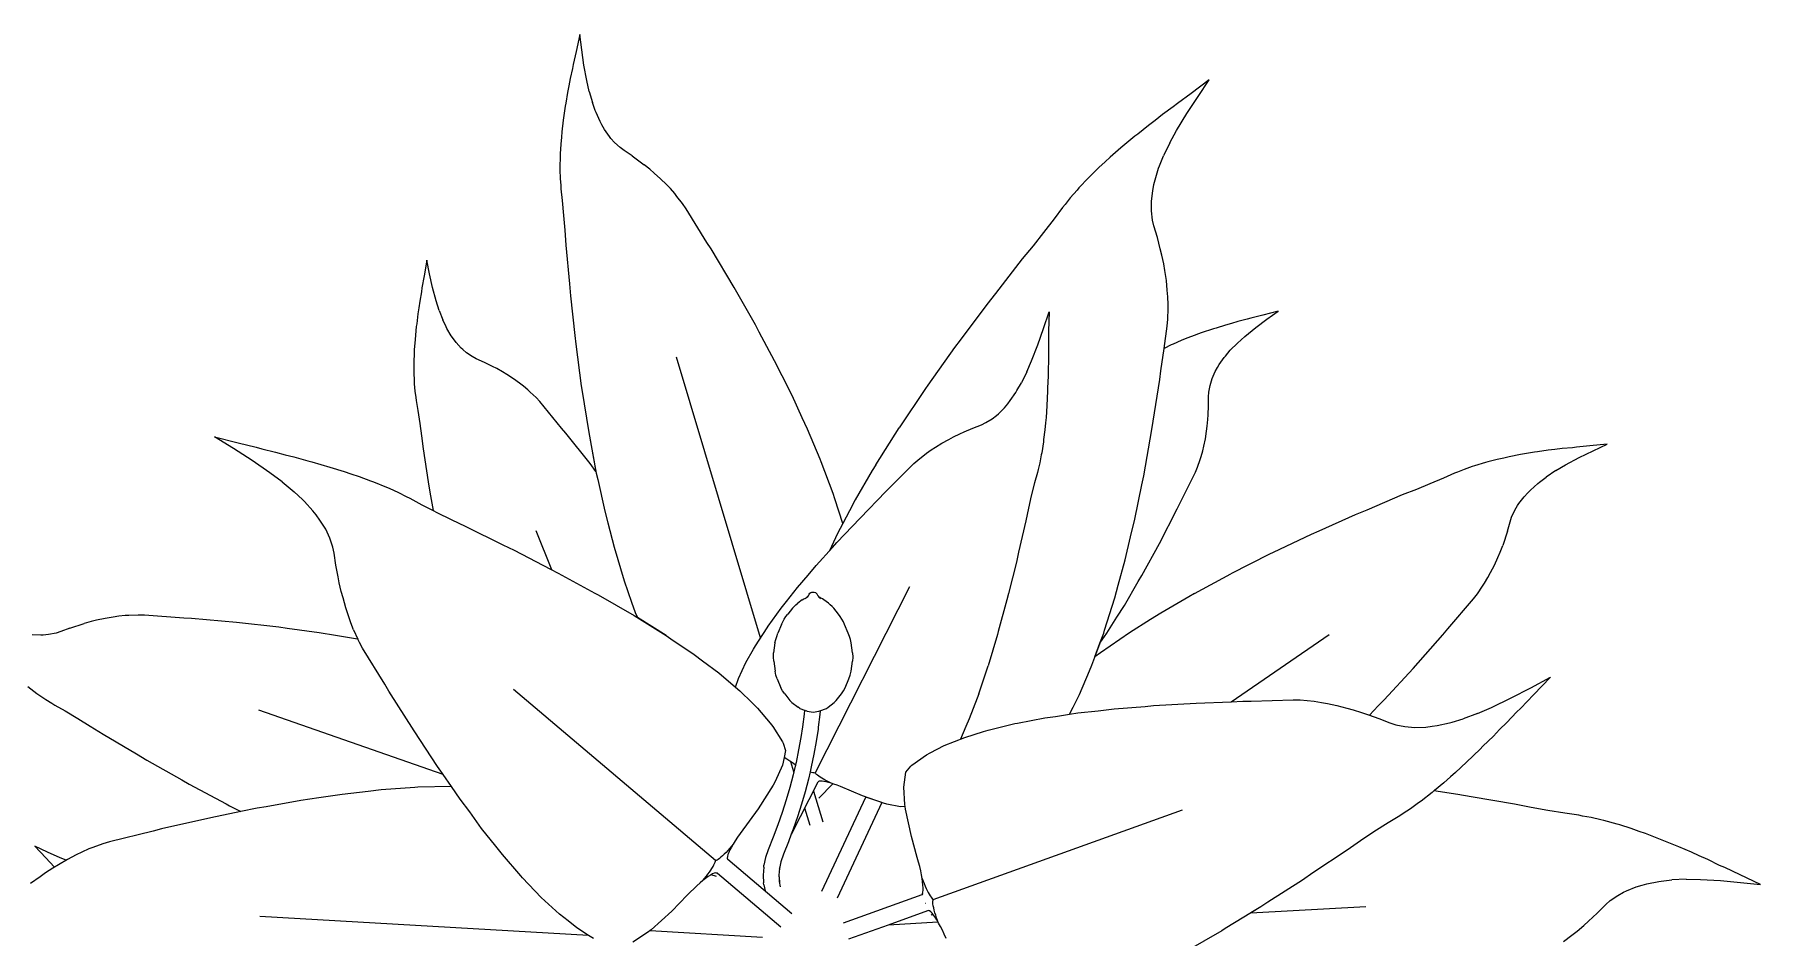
# Model space of a CAD drawing. Header units: metres. Extents: x 244.4 to 340.3, y -4.1 to 64.3.
# Drawn here: x 261.202 to 261.93, y 54.839 to 55.22 of the extents above; entities that cross this region are included whole.
import ezdxf

# ---------------------------------------------------------------- set-up
doc = ezdxf.new("R2010")
doc.units = ezdxf.units.M
doc.layers.add('Edges', color=7, linetype='Continuous')

msp = doc.modelspace()

# ---------------------------------------------------------------- linework, layer by layer
at = {"layer": 'Edges'}
for p, q in [((261.43188, 55.21962), (261.43034, 55.21248)), ((261.4327, 55.21319), (261.43188, 55.21962)), ((261.43034, 55.21248), (261.42909, 55.20702)), ((261.43363, 55.20669), (261.4327, 55.21319)), ((261.42879, 55.20524), (261.42783, 55.20103)), ((261.42909, 55.20702), (261.42879, 55.20524)), ((261.43481, 55.20021), (261.43363, 55.20669)), ((261.42733, 55.19796), (261.42672, 55.19518)), ((261.42783, 55.20103), (261.42733, 55.19796)), ((261.43587, 55.19558), (261.43481, 55.20021)), ((261.69753, 55.20047), (261.68993, 55.19477)), ((261.69277, 55.19345), (261.69753, 55.20047)), ((261.42601, 55.19069), (261.42576, 55.18947)), ((261.42672, 55.19518), (261.42601, 55.19069)), ((261.43587, 55.19558), (261.43721, 55.19095)), ((261.43844, 55.18753), (261.43721, 55.19095)), ((261.68408, 55.19055), (261.68229, 55.18908)), ((261.68993, 55.19477), (261.68408, 55.19055)), ((261.6881, 55.18636), (261.69277, 55.19345)), ((261.42491, 55.18347), (261.4243, 55.17861)), ((261.42576, 55.18947), (261.42491, 55.18347)), ((261.43874, 55.18671), (261.43844, 55.18753)), ((261.44044, 55.18295), (261.43874, 55.18671)), ((261.44124, 55.18149), (261.44044, 55.18295)), ((261.67472, 55.18336), (261.6718, 55.18125)), ((261.6778, 55.18586), (261.67472, 55.18336)), ((261.68229, 55.18908), (261.6778, 55.18586)), ((261.68372, 55.17917), (261.6881, 55.18636)), ((261.42414, 55.17636), (261.42383, 55.17343)), ((261.4243, 55.17861), (261.42414, 55.17636)), ((261.44232, 55.1796), (261.44124, 55.18149)), ((261.44437, 55.17661), (261.44232, 55.1796)), ((261.44505, 55.17579), (261.44437, 55.17661)), ((261.44656, 55.17407), (261.44505, 55.17579)), ((261.66608, 55.17669), (261.66026, 55.17182)), ((261.66734, 55.17762), (261.66608, 55.17669)), ((261.6718, 55.18125), (261.66734, 55.17762)), ((261.68082, 55.17391), (261.68372, 55.17917)), ((261.42357, 55.16838), (261.4235, 55.16356)), ((261.42365, 55.16937), (261.42357, 55.16838)), ((261.42383, 55.17343), (261.42365, 55.16937)), ((261.4489, 55.17191), (261.44656, 55.17407)), ((261.45055, 55.17066), (261.4489, 55.17191)), ((261.454, 55.16841), (261.45055, 55.17066)), ((261.454, 55.16841), (261.4591, 55.1647)), ((261.65564, 55.16787), (261.65362, 55.16594)), ((261.66026, 55.17182), (261.65564, 55.16787)), ((261.67652, 55.16424), (261.67821, 55.16846)), ((261.68082, 55.17391), (261.67821, 55.16846)), ((261.4235, 55.16356), (261.42354, 55.16256)), ((261.42354, 55.16256), (261.42361, 55.15896)), ((261.46151, 55.16278), (261.4591, 55.1647)), ((261.46329, 55.16121), (261.46151, 55.16278)), ((261.46602, 55.15879), (261.46329, 55.16121)), ((261.65091, 55.16353), (261.64738, 55.16002)), ((261.65362, 55.16594), (261.65091, 55.16353)), ((261.67462, 55.15836), (261.67613, 55.16323)), ((261.67613, 55.16323), (261.67652, 55.16424)), ((261.42361, 55.15896), (261.42385, 55.15596)), ((261.42385, 55.15596), (261.42394, 55.15452)), ((261.42394, 55.15452), (261.42448, 55.14957)), ((261.46847, 55.15632), (261.46602, 55.15879)), ((261.4701, 55.15465), (261.46847, 55.15632)), ((261.47196, 55.15255), (261.4701, 55.15465)), ((261.6417, 55.15403), (261.63885, 55.1508)), ((261.64248, 55.15495), (261.6417, 55.15403)), ((261.6465, 55.15919), (261.64248, 55.15495)), ((261.64738, 55.16002), (261.6465, 55.15919)), ((261.67313, 55.14933), (261.67363, 55.15374)), ((261.67363, 55.15374), (261.67417, 55.15635)), ((261.67417, 55.15635), (261.67462, 55.15836)), ((261.42448, 55.14957), (261.42506, 55.1433)), ((261.4729, 55.15137), (261.47196, 55.15255)), ((261.47529, 55.14831), (261.4729, 55.15137)), ((261.47678, 55.14612), (261.47529, 55.14831)), ((261.48557, 55.13195), (261.47678, 55.14612)), ((261.63557, 55.14664), (261.63208, 55.14191)), ((261.63664, 55.14796), (261.63557, 55.14664)), ((261.63885, 55.1508), (261.63664, 55.14796)), ((261.6731, 55.14803), (261.67313, 55.14933)), ((261.67314, 55.14524), (261.6731, 55.14803)), ((261.42506, 55.1433), (261.42555, 55.13716)), ((261.63208, 55.14191), (261.62763, 55.13609)), ((261.6736, 55.14137), (261.67314, 55.14524)), ((261.67417, 55.13889), (261.6736, 55.14137)), ((261.67564, 55.13406), (261.67417, 55.13889)), ((261.42555, 55.13716), (261.42597, 55.13077)), ((261.48732, 55.12921), (261.48557, 55.13195)), ((261.62763, 55.13609), (261.62323, 55.13056)), ((261.67685, 55.12921), (261.67564, 55.13406)), ((261.36729, 55.12448), (261.36618, 55.11781)), ((261.36847, 55.11873), (261.36729, 55.12448)), ((261.42597, 55.13077), (261.4275, 55.11453)), ((261.49707, 55.11287), (261.48732, 55.12921)), ((261.61861, 55.12496), (261.60731, 55.11035)), ((261.62323, 55.13056), (261.61861, 55.12496)), ((261.67752, 55.12662), (261.67685, 55.12921)), ((261.67828, 55.12298), (261.67752, 55.12662)), ((261.36618, 55.11781), (261.36525, 55.11273)), ((261.36974, 55.11297), (261.36847, 55.11873)), ((261.67872, 55.12017), (261.67828, 55.12298)), ((261.67941, 55.11586), (261.67872, 55.12017)), ((261.36506, 55.11108), (261.36435, 55.10717)), ((261.36525, 55.11273), (261.36506, 55.11108)), ((261.37126, 55.10727), (261.36974, 55.11297)), ((261.4275, 55.11453), (261.42792, 55.10936)), ((261.50598, 55.09722), (261.49707, 55.11287)), ((261.60731, 55.11035), (261.60369, 55.10582)), ((261.6798, 55.11177), (261.67941, 55.11586)), ((261.68004, 55.10905), (261.6798, 55.11177)), ((261.36401, 55.10435), (261.36356, 55.10178)), ((261.36435, 55.10717), (261.36401, 55.10435)), ((261.37254, 55.10325), (261.37126, 55.10727)), ((261.37254, 55.10325), (261.3741, 55.09927)), ((261.42792, 55.10936), (261.42981, 55.09263)), ((261.60369, 55.10582), (261.59246, 55.09074)), ((261.62754, 55.0957), (261.62992, 55.10274)), ((261.62992, 55.10274), (261.62974, 55.09458)), ((261.68016, 55.10578), (261.68004, 55.10905)), ((261.68004, 55.09957), (261.68014, 55.10402)), ((261.68014, 55.10402), (261.68016, 55.10578)), ((261.72662, 55.10294), (261.72008, 55.10123)), ((261.72186, 55.09952), (261.72662, 55.10294)), ((261.36291, 55.09653), (261.36239, 55.09107)), ((261.3631, 55.09766), (261.36291, 55.09653)), ((261.36356, 55.10178), (261.3631, 55.09766)), ((261.37549, 55.09636), (261.3741, 55.09927)), ((261.37583, 55.09567), (261.37549, 55.09636)), ((261.37768, 55.09253), (261.37583, 55.09567)), ((261.50764, 55.09406), (261.50598, 55.09722)), ((261.62511, 55.08875), (261.62754, 55.0957)), ((261.67843, 55.08724), (261.67975, 55.09657)), ((261.67975, 55.09657), (261.68004, 55.09957)), ((261.69933, 55.09553), (261.69412, 55.09377)), ((261.70043, 55.09582), (261.69933, 55.09553)), ((261.70438, 55.09708), (261.70043, 55.09582)), ((261.70691, 55.09772), (261.70438, 55.09708)), ((261.70962, 55.09857), (261.70691, 55.09772)), ((261.71348, 55.09951), (261.70962, 55.09857)), ((261.71254, 55.0923), (261.71712, 55.09601)), ((261.71506, 55.10001), (261.71348, 55.09951)), ((261.72008, 55.10123), (261.71506, 55.10001)), ((261.71712, 55.09601), (261.72186, 55.09952)), ((261.36239, 55.09107), (261.36203, 55.08666)), ((261.37854, 55.09132), (261.37768, 55.09253)), ((261.37969, 55.08977), (261.37854, 55.09132)), ((261.38186, 55.08738), (261.37969, 55.08977)), ((261.42981, 55.09263), (261.43018, 55.08908)), ((261.43018, 55.08908), (261.43254, 55.07153)), ((261.5141, 55.08206), (261.50764, 55.09406)), ((261.59006, 55.08762), (261.57877, 55.07176)), ((261.59246, 55.09074), (261.59006, 55.08762)), ((261.62251, 55.08201), (261.62511, 55.08875)), ((261.62973, 55.08845), (261.62961, 55.08647)), ((261.62974, 55.09458), (261.62973, 55.08845)), ((261.68149, 55.08875), (261.67843, 55.08724)), ((261.68231, 55.08908), (261.68149, 55.08875)), ((261.68561, 55.09058), (261.68231, 55.08908)), ((261.68808, 55.09152), (261.68561, 55.09058)), ((261.68995, 55.0923), (261.68808, 55.09152)), ((261.69412, 55.09377), (261.68995, 55.0923)), ((261.70939, 55.08948), (261.70639, 55.08644)), ((261.70939, 55.08948), (261.71254, 55.0923)), ((261.36199, 55.08463), (261.36183, 55.08199)), ((261.36183, 55.08199), (261.36185, 55.07837)), ((261.36203, 55.08666), (261.36199, 55.08463)), ((261.38256, 55.08673), (261.38186, 55.08738)), ((261.38413, 55.0854), (261.38256, 55.08673)), ((261.38653, 55.08378), (261.38413, 55.0854)), ((261.38821, 55.08289), (261.38653, 55.08378)), ((261.39171, 55.08134), (261.38821, 55.08289)), ((261.39507, 55.07964), (261.39171, 55.08134)), ((261.50818, 54.96523), (261.47268, 55.08357)), ((261.51722, 55.07574), (261.5141, 55.08206)), ((261.62049, 55.07733), (261.62251, 55.08201)), ((261.62964, 55.08182), (261.62947, 55.07847)), ((261.62961, 55.08647), (261.62964, 55.08182)), ((261.67709, 55.07781), (261.67843, 55.08724)), ((261.70095, 55.07914), (261.7017, 55.08041)), ((261.7017, 55.08041), (261.70381, 55.08339)), ((261.70381, 55.08339), (261.7043, 55.08398)), ((261.7043, 55.08398), (261.70639, 55.08644)), ((261.36185, 55.07837), (261.36182, 55.07748)), ((261.36182, 55.07748), (261.36198, 55.0732)), ((261.36198, 55.0732), (261.36206, 55.07232)), ((261.39688, 55.07873), (261.39507, 55.07964)), ((261.39933, 55.07734), (261.39688, 55.07873)), ((261.40115, 55.07619), (261.39933, 55.07734)), ((261.40394, 55.07442), (261.40115, 55.07619)), ((261.40644, 55.07259), (261.40394, 55.07442)), ((261.52144, 55.06738), (261.51722, 55.07574)), ((261.62049, 55.07733), (261.61823, 55.07278)), ((261.6295, 55.07547), (261.62927, 55.07066)), ((261.62947, 55.07847), (261.6295, 55.07547)), ((261.67333, 55.0531), (261.67665, 55.07418)), ((261.67665, 55.07418), (261.67709, 55.07781)), ((261.69783, 55.07162), (261.6984, 55.07359)), ((261.6984, 55.07359), (261.6987, 55.0745)), ((261.6987, 55.0745), (261.70001, 55.07745)), ((261.70001, 55.07745), (261.70095, 55.07914)), ((261.36206, 55.07232), (261.3623, 55.06916)), ((261.3623, 55.06916), (261.36268, 55.06655)), ((261.36268, 55.06655), (261.36283, 55.0653)), ((261.40811, 55.07134), (261.40644, 55.07259)), ((261.41002, 55.06975), (261.40811, 55.07134)), ((261.411, 55.06885), (261.41002, 55.06975)), ((261.41346, 55.06651), (261.411, 55.06885)), ((261.41501, 55.0648), (261.41346, 55.06651)), ((261.43254, 55.07153), (261.43275, 55.06987)), ((261.43275, 55.06987), (261.43565, 55.05171)), ((261.52578, 55.0579), (261.52144, 55.06738)), ((261.5777, 55.0703), (261.56659, 55.05381)), ((261.57877, 55.07176), (261.5777, 55.0703)), ((261.61351, 55.06522), (261.61588, 55.0687)), ((261.61588, 55.0687), (261.61633, 55.06947)), ((261.61633, 55.06947), (261.61823, 55.07278)), ((261.62928, 55.06936), (261.62893, 55.06308)), ((261.62927, 55.07066), (261.62928, 55.06936)), ((261.6972, 55.06686), (261.69733, 55.06877)), ((261.69721, 55.06304), (261.6972, 55.06686)), ((261.69733, 55.06877), (261.69783, 55.07162)), ((261.36283, 55.0653), (261.36358, 55.06101)), ((261.36358, 55.06101), (261.36442, 55.05561)), ((261.42419, 55.05367), (261.41501, 55.0648)), ((261.60593, 55.05761), (261.6077, 55.05898)), ((261.6077, 55.05898), (261.60851, 55.05966)), ((261.60851, 55.05966), (261.61105, 55.06223)), ((261.61105, 55.06223), (261.61245, 55.06389)), ((261.61245, 55.06389), (261.61351, 55.06522)), ((261.62893, 55.06308), (261.62863, 55.0581)), ((261.69694, 55.05725), (261.69703, 55.05928)), ((261.69703, 55.05928), (261.69721, 55.06304)), ((261.36442, 55.05561), (261.36516, 55.05033)), ((261.42602, 55.05153), (261.42419, 55.05367)), ((261.43621, 55.0387), (261.42602, 55.05153)), ((261.43565, 55.05171), (261.43886, 55.03465)), ((261.43565, 55.05171), (261.43872, 55.0354)), ((261.52801, 55.05314), (261.52578, 55.0579)), ((261.53328, 55.04056), (261.52801, 55.05314)), ((261.55675, 55.0382), (261.56659, 55.05381)), ((261.5896, 55.04989), (261.59222, 55.05118)), ((261.59222, 55.05118), (261.59414, 55.05201)), ((261.59414, 55.05201), (261.59774, 55.05363)), ((261.59774, 55.05363), (261.60146, 55.05508)), ((261.60146, 55.05508), (261.60329, 55.05596)), ((261.60329, 55.05596), (261.60593, 55.05761)), ((261.62815, 55.05288), (261.62762, 55.04887)), ((261.62837, 55.05582), (261.62815, 55.05288)), ((261.62863, 55.0581), (261.62837, 55.05582)), ((261.66985, 55.03352), (261.67333, 55.0531)), ((261.69589, 55.04905), (261.69637, 55.05232)), ((261.69637, 55.05232), (261.69668, 55.05445)), ((261.69668, 55.05445), (261.69694, 55.05725)), ((261.28572, 55.045), (261.27771, 55.05)), ((261.27771, 55.05), (261.28774, 55.04739)), ((261.29359, 55.03997), (261.28572, 55.045)), ((261.28774, 55.04739), (261.29532, 55.04559)), ((261.29532, 55.04559), (261.29773, 55.04487)), ((261.29773, 55.04487), (261.30348, 55.04355)), ((261.36516, 55.05033), (261.36583, 55.04484)), ((261.36583, 55.04484), (261.36798, 55.03096)), ((261.57818, 55.04302), (261.58022, 55.04444)), ((261.58022, 55.04444), (261.58199, 55.04554)), ((261.58199, 55.04554), (261.58468, 55.04722)), ((261.58468, 55.04722), (261.58765, 55.04882)), ((261.58765, 55.04882), (261.5896, 55.04989)), ((261.62753, 55.04791), (261.62681, 55.04327)), ((261.62762, 55.04887), (261.62753, 55.04791)), ((261.69411, 55.04159), (261.69479, 55.04399)), ((261.69479, 55.04399), (261.69524, 55.04601)), ((261.69524, 55.04601), (261.69589, 55.04905)), ((261.84052, 55.04429), (261.83603, 55.0436)), ((261.84336, 55.04455), (261.84052, 55.04429)), ((261.84643, 55.045), (261.84336, 55.04455)), ((261.85073, 55.04537), (261.84643, 55.045)), ((261.85252, 55.04563), (261.85073, 55.04537)), ((261.8581, 55.0461), (261.85252, 55.04563)), ((261.85359, 55.0412), (261.85949, 55.04406)), ((261.86537, 55.0468), (261.8581, 55.0461)), ((261.85949, 55.04406), (261.86537, 55.0468)), ((261.30117, 55.03478), (261.29359, 55.03997)), ((261.30348, 55.04355), (261.30757, 55.04236)), ((261.30757, 55.04236), (261.3113, 55.04151)), ((261.3113, 55.04151), (261.31717, 55.03982)), ((261.31717, 55.03982), (261.31878, 55.03945)), ((261.31878, 55.03945), (261.32644, 55.03719)), ((261.32644, 55.03719), (261.33251, 55.03536)), ((261.43872, 55.0354), (261.43621, 55.0387)), ((261.5338, 55.03934), (261.53328, 55.04056)), ((261.53878, 55.0261), (261.5338, 55.03934)), ((261.55675, 55.0382), (261.55532, 55.0357)), ((261.56293, 55.02869), (261.57286, 55.03865)), ((261.57286, 55.03865), (261.57452, 55.04016)), ((261.57452, 55.04016), (261.57818, 55.04302)), ((261.62599, 55.03896), (261.62529, 55.0362)), ((261.62661, 55.04232), (261.62599, 55.03896)), ((261.62681, 55.04327), (261.62661, 55.04232)), ((261.69163, 55.03502), (261.69256, 55.03712)), ((261.69256, 55.03712), (261.69369, 55.04033)), ((261.69369, 55.04033), (261.69411, 55.04159)), ((261.80848, 55.0374), (261.80507, 55.03623)), ((261.80942, 55.03774), (261.80848, 55.0374)), ((261.81403, 55.03913), (261.80942, 55.03774)), ((261.815, 55.03937), (261.81403, 55.03913)), ((261.81892, 55.04042), (261.815, 55.03937)), ((261.82181, 55.04102), (261.81892, 55.04042)), ((261.824, 55.04156), (261.82181, 55.04102)), ((261.82882, 55.04245), (261.824, 55.04156)), ((261.83478, 55.04346), (261.82882, 55.04245)), ((261.83603, 55.0436), (261.83478, 55.04346)), ((261.84368, 55.03569), (261.84777, 55.03811)), ((261.84777, 55.03811), (261.85359, 55.0412)), ((261.30636, 55.03093), (261.30117, 55.03478)), ((261.30636, 55.03093), (261.31133, 55.0268)), ((261.33251, 55.03536), (261.33525, 55.03437)), ((261.33525, 55.03437), (261.33881, 55.03325)), ((261.33881, 55.03325), (261.34362, 55.03142)), ((261.34362, 55.03142), (261.34478, 55.03103)), ((261.34478, 55.03103), (261.35031, 55.02879)), ((261.36798, 55.03096), (261.3686, 55.02655)), ((261.43886, 55.03465), (261.43945, 55.032)), ((261.43945, 55.032), (261.44242, 55.01856)), ((261.55532, 55.0357), (261.54812, 55.02332)), ((261.62379, 55.03049), (261.62241, 55.02503)), ((261.625, 55.0349), (261.62379, 55.03049)), ((261.62529, 55.0362), (261.625, 55.0349)), ((261.66609, 55.01516), (261.66901, 55.02968)), ((261.66901, 55.02968), (261.66985, 55.03352)), ((261.68522, 55.02209), (261.69163, 55.03502)), ((261.79059, 55.03009), (261.78489, 55.02776)), ((261.79639, 55.03256), (261.79059, 55.03009)), ((261.80094, 55.03457), (261.79639, 55.03256)), ((261.80229, 55.03509), (261.80094, 55.03457)), ((261.80507, 55.03623), (261.80229, 55.03509)), ((261.83304, 55.0275), (261.83611, 55.03026)), ((261.83611, 55.03026), (261.8368, 55.03079)), ((261.8368, 55.03079), (261.83968, 55.03301)), ((261.84368, 55.03569), (261.83968, 55.03301)), ((261.31486, 55.02349), (261.31133, 55.0268)), ((261.31568, 55.02271), (261.31486, 55.02349)), ((261.31928, 55.01875), (261.31568, 55.02271)), ((261.35031, 55.02879), (261.35142, 55.02826)), ((261.35142, 55.02826), (261.35539, 55.02651)), ((261.35539, 55.02651), (261.3586, 55.02484)), ((261.3586, 55.02484), (261.36012, 55.0241)), ((261.36012, 55.0241), (261.36522, 55.02131)), ((261.3686, 55.02655), (261.36996, 55.01885)), ((261.53955, 55.02374), (261.53878, 55.0261)), ((261.54293, 55.01344), (261.53955, 55.02374)), ((261.54812, 55.02332), (261.54569, 55.01868)), ((261.55014, 55.01571), (261.561, 55.02685)), ((261.561, 55.02685), (261.56293, 55.02869)), ((261.62241, 55.02503), (261.62123, 55.01983)), ((261.68402, 55.01955), (261.68522, 55.02209)), ((261.77894, 55.02542), (261.76393, 55.01903)), ((261.78489, 55.02776), (261.77894, 55.02542)), ((261.82819, 55.02182), (261.83042, 55.02469)), ((261.83042, 55.02469), (261.83189, 55.02629)), ((261.83189, 55.02629), (261.83304, 55.0275)), ((261.32062, 55.01706), (261.31928, 55.01875)), ((261.32227, 55.01484), (261.32062, 55.01706)), ((261.3247, 55.01095), (261.32227, 55.01484)), ((261.36522, 55.02131), (261.36996, 55.01885)), ((261.36996, 55.01885), (261.37156, 55.01801)), ((261.37156, 55.01801), (261.37764, 55.01504)), ((261.37764, 55.01504), (261.38384, 55.01218)), ((261.44242, 55.01856), (261.44369, 55.01368)), ((261.54038, 55.00539), (261.55014, 55.01571)), ((261.54569, 55.01868), (261.54293, 55.01344)), ((261.62123, 55.01983), (261.62016, 55.01456)), ((261.66427, 55.00775), (261.66609, 55.01516)), ((261.67646, 55.005), (261.68402, 55.01955)), ((261.75913, 55.01705), (261.74377, 55.01016)), ((261.76393, 55.01903), (261.75913, 55.01705)), ((261.82441, 55.01413), (261.82509, 55.01608)), ((261.82509, 55.01608), (261.82645, 55.01897)), ((261.82645, 55.01897), (261.82762, 55.02093)), ((261.82762, 55.02093), (261.82819, 55.02182)), ((261.3253, 55.00975), (261.3247, 55.01095)), ((261.32648, 55.00717), (261.3253, 55.00975)), ((261.38384, 55.01218), (261.39936, 55.00439)), ((261.42006, 54.99384), (261.41342, 55.01025)), ((261.44369, 55.01368), (261.44635, 55.00342)), ((261.54067, 55.00913), (261.53733, 55.00194)), ((261.54293, 55.01344), (261.54067, 55.00913)), ((261.62016, 55.01456), (261.617, 55.00126)), ((261.66203, 54.99801), (261.66427, 55.00775)), ((261.74049, 55.00873), (261.72449, 55.00114)), ((261.74377, 55.01016), (261.74049, 55.00873)), ((261.82331, 55.01015), (261.82133, 55.00417)), ((261.82331, 55.01015), (261.82441, 55.01413)), ((261.32774, 55.00342), (261.32648, 55.00717)), ((261.3283, 55.0009), (261.32774, 55.00342)), ((261.32901, 54.99588), (261.3283, 55.0009)), ((261.39936, 55.00439), (261.4042, 55.00209)), ((261.4042, 55.00209), (261.41959, 54.99407)), ((261.44635, 55.00342), (261.45064, 54.9892)), ((261.53159, 54.99563), (261.53855, 55.00327)), ((261.53855, 55.00327), (261.54038, 55.00539)), ((261.617, 55.00126), (261.61612, 54.99713)), ((261.66906, 54.99149), (261.67646, 55.005)), ((261.72298, 55.00044), (261.70656, 54.99216)), ((261.72449, 55.00114), (261.72298, 55.00044)), ((261.81928, 54.99912), (261.82023, 55.00129)), ((261.82023, 55.00129), (261.82133, 55.00417)), ((261.32996, 54.99095), (261.32901, 54.99588)), ((261.41959, 54.99407), (261.42278, 54.99249)), ((261.52821, 54.99154), (261.53159, 54.99563)), ((261.61612, 54.99713), (261.61276, 54.98389)), ((261.65906, 54.98733), (261.66203, 54.99801)), ((261.8162, 54.9927), (261.8178, 54.99578)), ((261.8178, 54.99578), (261.81928, 54.99912)), ((261.33043, 54.98834), (261.32996, 54.99095)), ((261.33125, 54.98473), (261.33043, 54.98834)), ((261.42278, 54.99249), (261.43822, 54.98406)), ((261.45064, 54.9892), (261.45378, 54.98022)), ((261.51915, 54.98049), (261.52376, 54.98641)), ((261.52376, 54.98641), (261.52821, 54.99154)), ((261.53131, 54.90833), (261.5711, 54.98676)), ((261.65765, 54.98202), (261.65906, 54.98733)), ((261.66167, 54.97887), (261.66749, 54.98888)), ((261.66749, 54.98888), (261.66906, 54.99149)), ((261.69128, 54.98392), (261.70656, 54.99216)), ((261.81064, 54.98376), (261.81283, 54.98697)), ((261.81283, 54.98697), (261.81366, 54.98823)), ((261.81366, 54.98823), (261.8151, 54.99064)), ((261.8151, 54.99064), (261.8162, 54.9927)), ((261.332, 54.982), (261.33125, 54.98473)), ((261.33311, 54.97787), (261.332, 54.982)), ((261.43822, 54.98406), (261.43964, 54.98332)), ((261.43964, 54.98332), (261.45483, 54.97455)), ((261.45378, 54.98022), (261.45531, 54.9759)), ((261.51687, 54.97769), (261.51915, 54.98049)), ((261.52162, 54.97765), (261.52232, 54.97844)), ((261.52232, 54.97844), (261.52307, 54.97916)), ((261.52307, 54.97916), (261.5239, 54.97981)), ((261.52579, 54.98122), (261.5239, 54.97981)), ((261.52579, 54.98122), (261.52641, 54.98161)), ((261.52641, 54.98161), (261.52709, 54.98191)), ((261.52703, 54.98169), (261.52754, 54.98212)), ((261.52709, 54.98191), (261.52754, 54.98212)), ((261.52754, 54.98212), (261.52756, 54.98213)), ((261.52756, 54.98213), (261.5276, 54.98217)), ((261.5276, 54.98217), (261.52812, 54.98271)), ((261.52773, 54.98222), (261.5276, 54.98217)), ((261.52773, 54.98222), (261.52762, 54.98208)), ((261.52777, 54.98227), (261.52773, 54.98222)), ((261.52812, 54.98271), (261.52777, 54.98227)), ((261.528, 54.98242), (261.52777, 54.98227)), ((261.52812, 54.98271), (261.52819, 54.9828)), ((261.52819, 54.9828), (261.52869, 54.98356)), ((261.52858, 54.9833), (261.52819, 54.9828)), ((261.52869, 54.98356), (261.529, 54.98395)), ((261.529, 54.98395), (261.52939, 54.98424)), ((261.52939, 54.98424), (261.52985, 54.98443)), ((261.52985, 54.98443), (261.53034, 54.98449)), ((261.53034, 54.98449), (261.53084, 54.98443)), ((261.53084, 54.98443), (261.5313, 54.98424)), ((261.5313, 54.98424), (261.53169, 54.98395)), ((261.53169, 54.98395), (261.532, 54.98356)), ((261.5325, 54.9828), (261.532, 54.98356)), ((261.53257, 54.98271), (261.5325, 54.9828)), ((261.53309, 54.98217), (261.53257, 54.98271)), ((261.53292, 54.98227), (261.53257, 54.98271)), ((261.53292, 54.98227), (261.53269, 54.98242)), ((261.53296, 54.98222), (261.53292, 54.98227)), ((261.53307, 54.98208), (261.53296, 54.98222)), ((261.53309, 54.98217), (261.53296, 54.98222)), ((261.53313, 54.98213), (261.53309, 54.98217)), ((261.53315, 54.98212), (261.53313, 54.98213)), ((261.5336, 54.98191), (261.53315, 54.98212)), ((261.53366, 54.98169), (261.53315, 54.98212)), ((261.53428, 54.98161), (261.5336, 54.98191)), ((261.5349, 54.98122), (261.53428, 54.98161)), ((261.53679, 54.97981), (261.5349, 54.98122)), ((261.53761, 54.97916), (261.53679, 54.97981)), ((261.53837, 54.97844), (261.53761, 54.97916)), ((261.53907, 54.97765), (261.53837, 54.97844)), ((261.61213, 54.98116), (261.60847, 54.9678)), ((261.61276, 54.98389), (261.61213, 54.98116)), ((261.65335, 54.96848), (261.65765, 54.98202)), ((261.65845, 54.97384), (261.66167, 54.97887)), ((261.68893, 54.98254), (261.67704, 54.97563)), ((261.69128, 54.98392), (261.68893, 54.98254)), ((261.79818, 54.969), (261.809, 54.98168)), ((261.809, 54.98168), (261.81064, 54.98376)), ((261.21674, 54.96929), (261.22273, 54.97125)), ((261.2257, 54.97207), (261.22273, 54.97125)), ((261.22801, 54.97259), (261.2257, 54.97207)), ((261.23158, 54.97339), (261.22801, 54.97259)), ((261.23501, 54.97393), (261.23158, 54.97339)), ((261.23732, 54.97426), (261.23501, 54.97393)), ((261.24011, 54.97454), (261.23732, 54.97426)), ((261.24162, 54.97461), (261.24011, 54.97454)), ((261.2455, 54.97475), (261.24162, 54.97461)), ((261.24815, 54.97467), (261.2455, 54.97475)), ((261.26478, 54.97348), (261.24815, 54.97467)), ((261.26803, 54.9733), (261.26478, 54.97348)), ((261.28698, 54.97161), (261.26803, 54.9733)), ((261.30488, 54.96965), (261.28698, 54.97161)), ((261.33441, 54.97405), (261.33311, 54.97787)), ((261.33525, 54.97155), (261.33441, 54.97405)), ((261.33641, 54.96861), (261.33525, 54.97155)), ((261.45483, 54.97455), (261.46829, 54.96621)), ((261.45531, 54.9759), (261.45619, 54.9737)), ((261.46829, 54.96621), (261.45619, 54.9737)), ((261.51143, 54.97013), (261.51687, 54.97769)), ((261.51704, 54.97074), (261.51758, 54.97192)), ((261.51758, 54.97192), (261.51819, 54.97305)), ((261.51819, 54.97305), (261.51889, 54.97413)), ((261.51889, 54.97413), (261.51966, 54.97516)), ((261.52162, 54.97765), (261.51966, 54.97516)), ((261.54103, 54.97516), (261.53907, 54.97765)), ((261.5418, 54.97413), (261.54103, 54.97516)), ((261.5425, 54.97305), (261.5418, 54.97413)), ((261.54311, 54.97192), (261.5425, 54.97305)), ((261.54365, 54.97074), (261.54311, 54.97192)), ((261.65427, 54.96712), (261.65845, 54.97384)), ((261.67278, 54.97293), (261.66381, 54.96729)), ((261.67704, 54.97563), (261.67278, 54.97293)), ((261.20445, 54.9663), (261.20082, 54.96638)), ((261.2055, 54.96636), (261.20445, 54.9663)), ((261.20778, 54.96658), (261.2055, 54.96636)), ((261.21091, 54.9672), (261.20778, 54.96658)), ((261.21289, 54.96782), (261.21091, 54.9672)), ((261.21674, 54.96929), (261.21289, 54.96782)), ((261.30841, 54.96914), (261.30488, 54.96965)), ((261.32192, 54.96734), (261.30841, 54.96914)), ((261.32887, 54.96616), (261.32192, 54.96734)), ((261.33812, 54.96468), (261.32887, 54.96616)), ((261.33641, 54.96861), (261.33822, 54.96466)), ((261.33822, 54.96466), (261.33812, 54.96468)), ((261.33887, 54.96324), (261.33822, 54.96466)), ((261.46829, 54.96621), (261.47033, 54.96481)), ((261.47033, 54.96481), (261.48019, 54.95816)), ((261.50597, 54.96182), (261.51092, 54.96944)), ((261.51092, 54.96944), (261.51143, 54.97013)), ((261.51426, 54.96301), (261.51458, 54.96441)), ((261.51458, 54.96441), (261.515, 54.96578)), ((261.515, 54.96578), (261.51551, 54.96713)), ((261.51704, 54.97074), (261.51551, 54.96713)), ((261.54518, 54.96713), (261.54365, 54.97074)), ((261.54569, 54.96578), (261.54518, 54.96713)), ((261.54611, 54.96441), (261.54569, 54.96578)), ((261.54643, 54.96301), (261.54611, 54.96441)), ((261.60816, 54.96658), (261.60419, 54.95335)), ((261.60847, 54.9678), (261.60816, 54.96658)), ((261.64799, 54.95365), (261.65295, 54.96718)), ((261.6514, 54.96296), (261.65295, 54.96718)), ((261.6514, 54.96296), (261.65427, 54.96712)), ((261.66381, 54.96729), (261.65157, 54.95887)), ((261.65295, 54.96718), (261.65335, 54.96848)), ((261.7068, 54.93824), (261.74817, 54.96657)), ((261.78349, 54.95223), (261.7961, 54.96649)), ((261.7961, 54.96649), (261.79818, 54.969)), ((261.34026, 54.96075), (261.33887, 54.96324)), ((261.34966, 54.94558), (261.34026, 54.96075)), ((261.48019, 54.95816), (261.48366, 54.95554)), ((261.50198, 54.95473), (261.50519, 54.96043)), ((261.50519, 54.96043), (261.50597, 54.96182)), ((261.51361, 54.95704), (261.51369, 54.9588)), ((261.51376, 54.95528), (261.51361, 54.95704)), ((261.51426, 54.96301), (261.51369, 54.9588)), ((261.547, 54.9588), (261.54643, 54.96301)), ((261.54708, 54.95704), (261.54693, 54.95528)), ((261.547, 54.9588), (261.54708, 54.95704)), ((261.64927, 54.95714), (261.6514, 54.96296)), ((261.65157, 54.95887), (261.64927, 54.95714)), ((261.48366, 54.95554), (261.49058, 54.95038)), ((261.49058, 54.95038), (261.49761, 54.94439)), ((261.4989, 54.94805), (261.50044, 54.95141)), ((261.50044, 54.95141), (261.50198, 54.95473)), ((261.51376, 54.95528), (261.51432, 54.9511)), ((261.51467, 54.94943), (261.51432, 54.9511)), ((261.51523, 54.94783), (261.51467, 54.94943)), ((261.54546, 54.94783), (261.54602, 54.94943)), ((261.54602, 54.94943), (261.54637, 54.9511)), ((261.54637, 54.9511), (261.54693, 54.95528)), ((261.60024, 54.94152), (261.60419, 54.95335)), ((261.64273, 54.94133), (261.64699, 54.95132)), ((261.64699, 54.95132), (261.64799, 54.95365)), ((261.77129, 54.93899), (261.78349, 54.95223)), ((261.19892, 54.94463), (261.20278, 54.94174)), ((261.35137, 54.94264), (261.34966, 54.94558)), ((261.36197, 54.92597), (261.35137, 54.94264)), ((261.48918, 54.87132), (261.40387, 54.94341)), ((261.49761, 54.94439), (261.4989, 54.94805)), ((261.49761, 54.94439), (261.49947, 54.94281)), ((261.49947, 54.94281), (261.50464, 54.93773)), ((261.51523, 54.94783), (261.51679, 54.94415)), ((261.51748, 54.94279), (261.51679, 54.94415)), ((261.51836, 54.94155), (261.51748, 54.94279)), ((261.54233, 54.94155), (261.54321, 54.94279)), ((261.54321, 54.94279), (261.54389, 54.94415)), ((261.54389, 54.94415), (261.54546, 54.94783)), ((261.82491, 54.93983), (261.8332, 54.94413)), ((261.8332, 54.94413), (261.84155, 54.94857)), ((261.84155, 54.94857), (261.83426, 54.94119)), ((261.20278, 54.94174), (261.20361, 54.94118)), ((261.20361, 54.94118), (261.20657, 54.93913)), ((261.20657, 54.93913), (261.20914, 54.93757)), ((261.20914, 54.93757), (261.21036, 54.9368)), ((261.21036, 54.9368), (261.21468, 54.93432)), ((261.37426, 54.90756), (261.29641, 54.93467)), ((261.50464, 54.93773), (261.50691, 54.93545)), ((261.50691, 54.93545), (261.5122, 54.92919)), ((261.51836, 54.94155), (261.52056, 54.93875)), ((261.52142, 54.93787), (261.52056, 54.93875)), ((261.52142, 54.93787), (261.52404, 54.93592)), ((261.52476, 54.93542), (261.52404, 54.93592)), ((261.52476, 54.93542), (261.52667, 54.93465)), ((261.52667, 54.93465), (261.52651, 54.93292)), ((261.52669, 54.93485), (261.52667, 54.93465)), ((261.52667, 54.93465), (261.52745, 54.93433)), ((261.53324, 54.93433), (261.53593, 54.93542)), ((261.53593, 54.93542), (261.53665, 54.93592)), ((261.53665, 54.93592), (261.53926, 54.93787)), ((261.53926, 54.93787), (261.54013, 54.93875)), ((261.54013, 54.93875), (261.54233, 54.94155)), ((261.59953, 54.93971), (261.59623, 54.93095)), ((261.60024, 54.94152), (261.59953, 54.93971)), ((261.63854, 54.93296), (261.64002, 54.9359)), ((261.64002, 54.9359), (261.64273, 54.94133)), ((261.65068, 54.93438), (261.65737, 54.93521)), ((261.65737, 54.93521), (261.67045, 54.93622)), ((261.67045, 54.93622), (261.67399, 54.93657)), ((261.67399, 54.93657), (261.692, 54.93761)), ((261.692, 54.93761), (261.7068, 54.93824)), ((261.7068, 54.93824), (261.71174, 54.93845)), ((261.71174, 54.93845), (261.71513, 54.93847)), ((261.71513, 54.93847), (261.73298, 54.93903)), ((261.73298, 54.93903), (261.73583, 54.93898)), ((261.73583, 54.93898), (261.74171, 54.93843)), ((261.74171, 54.93843), (261.74483, 54.93797)), ((261.74483, 54.93797), (261.74742, 54.93744)), ((261.74742, 54.93744), (261.75137, 54.93666)), ((261.75137, 54.93666), (261.75551, 54.93555)), ((261.75551, 54.93555), (261.75825, 54.93484)), ((261.75825, 54.93484), (261.76178, 54.93375)), ((261.76505, 54.93258), (261.76879, 54.93645)), ((261.76879, 54.93645), (261.77129, 54.93899)), ((261.8107, 54.9333), (261.81663, 54.93586)), ((261.81663, 54.93586), (261.82491, 54.93983)), ((261.82892, 54.93553), (261.82708, 54.9338)), ((261.83426, 54.94119), (261.82892, 54.93553)), ((261.21468, 54.93432), (261.2201, 54.93112)), ((261.2201, 54.93112), (261.22536, 54.92792)), ((261.22536, 54.92792), (261.23078, 54.92451)), ((261.5122, 54.92919), (261.51328, 54.92772)), ((261.51328, 54.92772), (261.51745, 54.92131)), ((261.52586, 54.92763), (261.52518, 54.92319)), ((261.52651, 54.93292), (261.52586, 54.92763)), ((261.52788, 54.93419), (261.52745, 54.93433)), ((261.52788, 54.93419), (261.53034, 54.93387)), ((261.53034, 54.93387), (261.53281, 54.93419)), ((261.53253, 54.92756), (261.53241, 54.92672)), ((261.53318, 54.93286), (261.53253, 54.92756)), ((261.53281, 54.93419), (261.53324, 54.93433)), ((261.53332, 54.93436), (261.53318, 54.93286)), ((261.59484, 54.92781), (261.59251, 54.92245)), ((261.59623, 54.93095), (261.59484, 54.92781)), ((261.60424, 54.92628), (261.61545, 54.92901)), ((261.61545, 54.92901), (261.61652, 54.9292)), ((261.61652, 54.9292), (261.62814, 54.93145)), ((261.62814, 54.93145), (261.63268, 54.93205)), ((261.63268, 54.93205), (261.63854, 54.93296)), ((261.63854, 54.93296), (261.6421, 54.93351)), ((261.6421, 54.93351), (261.65068, 54.93438)), ((261.76178, 54.93375), (261.76428, 54.93284)), ((261.76428, 54.93284), (261.76902, 54.9312)), ((261.76505, 54.93258), (261.76902, 54.9312)), ((261.76902, 54.9312), (261.77372, 54.92931)), ((261.77372, 54.92931), (261.77618, 54.92853)), ((261.77618, 54.92853), (261.78006, 54.92775)), ((261.78006, 54.92775), (261.78289, 54.92748)), ((261.78289, 54.92748), (261.78423, 54.9274)), ((261.78423, 54.9274), (261.78882, 54.92756)), ((261.78882, 54.92756), (261.79156, 54.92788)), ((261.79156, 54.92788), (261.7937, 54.92819)), ((261.7937, 54.92819), (261.79892, 54.92933)), ((261.79892, 54.92933), (261.80001, 54.92965)), ((261.80001, 54.92965), (261.80464, 54.93105)), ((261.8107, 54.9333), (261.80464, 54.93105)), ((261.82307, 54.92948), (261.81999, 54.92653)), ((261.82708, 54.9338), (261.82307, 54.92948)), ((261.23078, 54.92451), (261.24484, 54.91623)), ((261.37187, 54.9109), (261.36197, 54.92597)), ((261.51745, 54.92131), (261.51768, 54.9208)), ((261.51768, 54.9208), (261.51875, 54.9177)), ((261.52518, 54.92319), (261.52424, 54.91791)), ((261.53162, 54.92142), (261.53067, 54.91613)), ((261.53241, 54.92672), (261.53162, 54.92142)), ((261.58571, 54.9197), (261.59006, 54.92147)), ((261.59006, 54.92147), (261.59438, 54.92319)), ((261.59438, 54.92319), (261.60231, 54.92567)), ((261.60231, 54.92567), (261.60424, 54.92628)), ((261.8174, 54.92373), (261.813, 54.91948)), ((261.81999, 54.92653), (261.8174, 54.92373)), ((261.24484, 54.91623), (261.24927, 54.91354)), ((261.24927, 54.91354), (261.26394, 54.90526)), ((261.51811, 54.91471), (261.51741, 54.91145)), ((261.51875, 54.9177), (261.51811, 54.91471)), ((261.51921, 54.91403), (261.51811, 54.91471)), ((261.52049, 54.91321), (261.51921, 54.91403)), ((261.5217, 54.9124), (261.52049, 54.91321)), ((261.52222, 54.90868), (261.52095, 54.9129)), ((261.52424, 54.91791), (261.52315, 54.91264)), ((261.53067, 54.91613), (261.52958, 54.91084)), ((261.57198, 54.91152), (261.57822, 54.9158)), ((261.57822, 54.9158), (261.57979, 54.91666)), ((261.57979, 54.91666), (261.58571, 54.9197)), ((261.81187, 54.91828), (261.80608, 54.91277)), ((261.813, 54.91948), (261.81187, 54.91828)), ((261.37395, 54.90801), (261.37187, 54.9109)), ((261.37426, 54.90756), (261.37395, 54.90801)), ((261.37771, 54.90251), (261.37426, 54.90756)), ((261.51741, 54.91145), (261.51436, 54.90465)), ((261.52191, 54.90736), (261.52053, 54.90209)), ((261.5228, 54.91162), (261.5217, 54.9124)), ((261.52222, 54.90868), (261.52191, 54.90736)), ((261.5229, 54.91155), (261.52222, 54.90868)), ((261.52227, 54.90852), (261.52222, 54.90868)), ((261.5229, 54.91155), (261.5228, 54.91162)), ((261.52315, 54.91264), (261.5229, 54.91155)), ((261.52297, 54.9115), (261.5229, 54.91155)), ((261.52322, 54.91131), (261.52309, 54.91141)), ((261.52834, 54.90555), (261.52695, 54.90026)), ((261.5291, 54.90867), (261.52834, 54.90555)), ((261.52869, 54.90658), (261.52871, 54.90653)), ((261.52894, 54.90873), (261.5291, 54.90867)), ((261.52958, 54.91084), (261.5291, 54.90867)), ((261.5291, 54.90867), (261.52969, 54.90851)), ((261.52969, 54.90851), (261.53021, 54.90839)), ((261.53021, 54.90839), (261.53065, 54.90832)), ((261.53065, 54.90832), (261.53102, 54.9083)), ((261.53102, 54.9083), (261.53131, 54.90833)), ((261.53136, 54.90813), (261.53131, 54.90833)), ((261.53153, 54.90787), (261.53136, 54.90813)), ((261.53181, 54.90756), (261.53153, 54.90787)), ((261.53221, 54.90721), (261.53181, 54.90756)), ((261.53271, 54.90683), (261.53221, 54.90721)), ((261.53329, 54.90642), (261.53271, 54.90683)), ((261.53396, 54.90598), (261.53329, 54.90642)), ((261.53469, 54.90554), (261.53396, 54.90598)), ((261.53547, 54.9051), (261.53469, 54.90554)), ((261.56858, 54.90226), (261.5695, 54.90858)), ((261.5695, 54.90858), (261.57159, 54.91111)), ((261.57159, 54.91111), (261.57198, 54.91152)), ((261.79924, 54.90655), (261.79648, 54.90403)), ((261.80147, 54.90843), (261.79924, 54.90655)), ((261.80608, 54.91277), (261.80147, 54.90843)), ((261.26394, 54.90526), (261.26703, 54.90347)), ((261.26703, 54.90347), (261.28263, 54.8951)), ((261.33161, 54.89916), (261.32173, 54.89764)), ((261.34264, 54.90035), (261.33161, 54.89916)), ((261.34808, 54.90101), (261.34264, 54.90035)), ((261.36226, 54.90201), (261.34808, 54.90101)), ((261.36362, 54.90213), (261.36226, 54.90201)), ((261.37771, 54.90251), (261.36362, 54.90213)), ((261.38136, 54.89718), (261.37771, 54.90251)), ((261.5135, 54.903), (261.50714, 54.89308)), ((261.51436, 54.90465), (261.5135, 54.903)), ((261.52053, 54.90209), (261.519, 54.89682)), ((261.52127, 54.88237), (261.53249, 54.90446)), ((261.52695, 54.90026), (261.52542, 54.89498)), ((261.5305, 54.90054), (261.53439, 54.88759)), ((261.53249, 54.90446), (261.53258, 54.90454)), ((261.53295, 54.90471), (261.53258, 54.90454)), ((261.53867, 54.90363), (261.53278, 54.8975)), ((261.53345, 54.90477), (261.53295, 54.90471)), ((261.5341, 54.90475), (261.53345, 54.90477)), ((261.53488, 54.90465), (261.5341, 54.90475)), ((261.53578, 54.90447), (261.53488, 54.90465)), ((261.53628, 54.90467), (261.53547, 54.9051)), ((261.5368, 54.90421), (261.53578, 54.90447)), ((261.53711, 54.90426), (261.53628, 54.90467)), ((261.53793, 54.90388), (261.5368, 54.90421)), ((261.53793, 54.90388), (261.53711, 54.90426)), ((261.53915, 54.90347), (261.53793, 54.90388)), ((261.54046, 54.90299), (261.53915, 54.90347)), ((261.54184, 54.90246), (261.54046, 54.90299)), ((261.55123, 54.89851), (261.54184, 54.90246)), ((261.55999, 54.89543), (261.55123, 54.89851)), ((261.56907, 54.89482), (261.56858, 54.90226)), ((261.79158, 54.89997), (261.78687, 54.89631)), ((261.79233, 54.90063), (261.79158, 54.89997)), ((261.7925, 54.90078), (261.79233, 54.90063)), ((261.80234, 54.89914), (261.79233, 54.90063)), ((261.79648, 54.90403), (261.7925, 54.90078)), ((261.80804, 54.89809), (261.80234, 54.89914)), ((261.28886, 54.89188), (261.27625, 54.88929)), ((261.28263, 54.8951), (261.28409, 54.89429)), ((261.28409, 54.89429), (261.28886, 54.89188)), ((261.29573, 54.8933), (261.28886, 54.89188)), ((261.29961, 54.89394), (261.29573, 54.8933)), ((261.31417, 54.89659), (261.29961, 54.89394)), ((261.32173, 54.89764), (261.31417, 54.89659)), ((261.38543, 54.8918), (261.38136, 54.89718)), ((261.39047, 54.88481), (261.38543, 54.8918)), ((261.50714, 54.89308), (261.49952, 54.88262)), ((261.51732, 54.89156), (261.5155, 54.8863)), ((261.519, 54.89682), (261.51732, 54.89156)), ((261.52542, 54.89498), (261.52374, 54.8897)), ((261.52904, 54.88598), (261.52683, 54.89332)), ((261.53408, 54.85838), (261.55255, 54.89804)), ((261.55929, 54.89567), (261.5405, 54.85538)), ((261.55929, 54.89567), (261.55255, 54.89804)), ((261.5614, 54.89507), (261.55999, 54.89543)), ((261.56717, 54.89397), (261.5614, 54.89507)), ((261.56917, 54.89401), (261.56717, 54.89397)), ((261.56917, 54.89401), (261.56907, 54.89482)), ((261.5693, 54.89298), (261.56917, 54.89401)), ((261.57181, 54.88145), (261.5693, 54.89298)), ((261.58106, 54.85477), (261.68615, 54.8926)), ((261.77931, 54.89109), (261.77791, 54.89015)), ((261.78236, 54.89304), (261.77931, 54.89109)), ((261.78586, 54.8956), (261.78236, 54.89304)), ((261.78687, 54.89631), (261.78586, 54.8956)), ((261.82626, 54.89503), (261.80804, 54.89809)), ((261.83338, 54.89361), (261.82626, 54.89503)), ((261.84033, 54.89235), (261.83338, 54.89361)), ((261.84757, 54.89117), (261.84033, 54.89235)), ((261.85338, 54.89034), (261.84757, 54.89117)), ((261.2519, 54.88365), (261.23348, 54.87919)), ((261.25543, 54.88459), (261.2519, 54.88365)), ((261.27625, 54.88929), (261.25543, 54.88459)), ((261.39644, 54.87738), (261.39047, 54.88481)), ((261.5155, 54.8863), (261.51353, 54.88104)), ((261.52191, 54.88443), (261.52113, 54.88244)), ((261.52374, 54.8897), (261.52191, 54.88443)), ((261.77294, 54.88713), (261.76692, 54.88329)), ((261.77791, 54.89015), (261.77294, 54.88713)), ((261.85505, 54.89002), (261.85338, 54.89034)), ((261.85859, 54.88941), (261.85505, 54.89002)), ((261.86278, 54.88842), (261.85859, 54.88941)), ((261.86397, 54.88817), (261.86278, 54.88842)), ((261.86961, 54.88663), (261.86397, 54.88817)), ((261.87075, 54.88624), (261.86961, 54.88663)), ((261.87551, 54.8848), (261.87075, 54.88624)), ((261.87891, 54.88355), (261.87551, 54.8848)), ((261.20726, 54.87483), (261.20195, 54.87731)), ((261.20195, 54.87731), (261.20664, 54.87244)), ((261.22641, 54.87679), (261.22478, 54.87616)), ((261.23059, 54.87834), (261.22641, 54.87679)), ((261.23348, 54.87919), (261.23059, 54.87834)), ((261.39924, 54.87375), (261.39644, 54.87738)), ((261.49515, 54.8764), (261.49438, 54.87553)), ((261.4959, 54.8773), (261.49515, 54.8764)), ((261.49587, 54.87691), (261.49526, 54.87572)), ((261.49662, 54.87821), (261.49587, 54.87691)), ((261.49662, 54.87821), (261.4959, 54.8773)), ((261.49748, 54.8796), (261.49662, 54.87821)), ((261.49845, 54.88108), (261.49748, 54.8796)), ((261.49952, 54.88262), (261.49845, 54.88108)), ((261.51353, 54.88104), (261.51141, 54.87578)), ((261.51994, 54.87916), (261.51782, 54.8739)), ((261.52113, 54.88244), (261.51994, 54.87916)), ((261.57432, 54.87254), (261.57181, 54.88145)), ((261.7613, 54.87951), (261.75572, 54.87557)), ((261.76692, 54.88329), (261.7613, 54.87951)), ((261.88157, 54.88268), (261.87891, 54.88355)), ((261.88724, 54.88047), (261.88157, 54.88268)), ((261.89428, 54.87764), (261.88724, 54.88047)), ((261.89569, 54.87697), (261.89428, 54.87764)), ((261.901, 54.87476), (261.89569, 54.87697)), ((261.20664, 54.87244), (261.21017, 54.86866)), ((261.21265, 54.87242), (261.20726, 54.87483)), ((261.21194, 54.86951), (261.20949, 54.86805)), ((261.21568, 54.87174), (261.21194, 54.86951)), ((261.21515, 54.87142), (261.21265, 54.87242)), ((261.21934, 54.87361), (261.21568, 54.87174)), ((261.22178, 54.87484), (261.21934, 54.87361)), ((261.22478, 54.87616), (261.22178, 54.87484)), ((261.40699, 54.86481), (261.39924, 54.87375)), ((261.48811, 54.8687), (261.48848, 54.86938)), ((261.48848, 54.86938), (261.48878, 54.86998)), ((261.48878, 54.86998), (261.489, 54.87051)), ((261.489, 54.87051), (261.48913, 54.87096)), ((261.48913, 54.87096), (261.48918, 54.87132)), ((261.48945, 54.87132), (261.48918, 54.87132)), ((261.48981, 54.87146), (261.48945, 54.87132)), ((261.49028, 54.87172), (261.48981, 54.87146)), ((261.49082, 54.87211), (261.49028, 54.87172)), ((261.49144, 54.87261), (261.49082, 54.87211)), ((261.49213, 54.87322), (261.49144, 54.87261)), ((261.49285, 54.87392), (261.49213, 54.87322)), ((261.49361, 54.87469), (261.49285, 54.87392)), ((261.49438, 54.87553), (261.49361, 54.87469)), ((261.4942, 54.87294), (261.49413, 54.8723)), ((261.49413, 54.8723), (261.49424, 54.87178)), ((261.49441, 54.87373), (261.4942, 54.87294)), ((261.49431, 54.87166), (261.49424, 54.87178)), ((261.52137, 54.84875), (261.49431, 54.87166)), ((261.49477, 54.87466), (261.49441, 54.87373)), ((261.49526, 54.87572), (261.49477, 54.87466)), ((261.50949, 54.86842), (261.5096, 54.86926)), ((261.51029, 54.87253), (261.5096, 54.86926)), ((261.51141, 54.87578), (261.51029, 54.87253)), ((261.51671, 54.8707), (261.51612, 54.8679)), ((261.51782, 54.8739), (261.51671, 54.8707)), ((261.57485, 54.87058), (261.57432, 54.87254)), ((261.57532, 54.8687), (261.57485, 54.87058)), ((261.75572, 54.87557), (261.74121, 54.86602)), ((261.90424, 54.87318), (261.901, 54.87476)), ((261.9079, 54.87165), (261.90424, 54.87318)), ((261.91285, 54.86922), (261.9079, 54.87165)), ((261.915, 54.86833), (261.91285, 54.86922)), ((261.20423, 54.86442), (261.20017, 54.8615)), ((261.20638, 54.866), (261.20423, 54.86442)), ((261.20949, 54.86805), (261.20638, 54.866)), ((261.21017, 54.86866), (261.2103, 54.86853)), ((261.40769, 54.86398), (261.40699, 54.86481)), ((261.41566, 54.85563), (261.40769, 54.86398)), ((261.48385, 54.8628), (261.48262, 54.86178)), ((261.48499, 54.8637), (261.48385, 54.8628)), ((261.48385, 54.8628), (261.48458, 54.8637)), ((261.48458, 54.8637), (261.48529, 54.86459)), ((261.48605, 54.86447), (261.48499, 54.8637)), ((261.48529, 54.86459), (261.48596, 54.86548)), ((261.48596, 54.86548), (261.48658, 54.86634)), ((261.48702, 54.86509), (261.48605, 54.86447)), ((261.48658, 54.86634), (261.48715, 54.86717)), ((261.48789, 54.86558), (261.48702, 54.86509)), ((261.48715, 54.86717), (261.48766, 54.86796)), ((261.48951, 54.86447), (261.48729, 54.86524)), ((261.48766, 54.86796), (261.48811, 54.8687)), ((261.48865, 54.86591), (261.48789, 54.86558)), ((261.48929, 54.8661), (261.48865, 54.86591)), ((261.48929, 54.8661), (261.48938, 54.86611)), ((261.48938, 54.86611), (261.48982, 54.86613)), ((261.48982, 54.86613), (261.49003, 54.86596)), ((261.49003, 54.86596), (261.51679, 54.84334)), ((261.50949, 54.86842), (261.50925, 54.86515)), ((261.50925, 54.86515), (261.50947, 54.86187)), ((261.50958, 54.86103), (261.50947, 54.86187)), ((261.51612, 54.8679), (261.51593, 54.86515)), ((261.51593, 54.86515), (261.51611, 54.86236)), ((261.51593, 54.86515), (261.51614, 54.86194)), ((261.51602, 54.86278), (261.51611, 54.86236)), ((261.51612, 54.8679), (261.51604, 54.86751)), ((261.51655, 54.8602), (261.51611, 54.86236)), ((261.51616, 54.86835), (261.51612, 54.8679)), ((261.57573, 54.86691), (261.57532, 54.8687)), ((261.57608, 54.86522), (261.57573, 54.86691)), ((261.57635, 54.86365), (261.57608, 54.86522)), ((261.57656, 54.86221), (261.57635, 54.86365)), ((261.57635, 54.86365), (261.57676, 54.86256)), ((261.57669, 54.86091), (261.57656, 54.86221)), ((261.57676, 54.86256), (261.57718, 54.86151)), ((261.7368, 54.86298), (261.72217, 54.85366)), ((261.74121, 54.86602), (261.7368, 54.86298)), ((261.88217, 54.86146), (261.88717, 54.86243)), ((261.88717, 54.86243), (261.88824, 54.86256)), ((261.88824, 54.86256), (261.89276, 54.86306)), ((261.89879, 54.86334), (261.89276, 54.86306)), ((261.89879, 54.86334), (261.9048, 54.86327)), ((261.9048, 54.86327), (261.91321, 54.86281)), ((261.91321, 54.86281), (261.92166, 54.86204)), ((261.92148, 54.86517), (261.915, 54.86833)), ((261.9301, 54.86117), (261.92148, 54.86517)), ((261.92166, 54.86204), (261.9301, 54.86117)), ((261.41716, 54.85427), (261.41566, 54.85563)), ((261.47717, 54.85659), (261.4707, 54.84996)), ((261.4786, 54.85803), (261.47717, 54.85659)), ((261.47999, 54.85938), (261.4786, 54.85803)), ((261.48134, 54.86063), (261.47999, 54.85938)), ((261.48262, 54.86178), (261.48134, 54.86063)), ((261.50958, 54.86103), (261.51011, 54.85843)), ((261.57625, 54.85681), (261.54303, 54.84484)), ((261.57645, 54.85721), (261.57625, 54.85681)), ((261.57649, 54.85728), (261.57645, 54.85721)), ((261.57649, 54.85728), (261.57665, 54.85794)), ((261.57665, 54.85794), (261.57674, 54.85876)), ((261.57675, 54.85975), (261.57669, 54.86091)), ((261.57674, 54.85876), (261.57675, 54.85975)), ((261.57718, 54.86151), (261.57762, 54.86048)), ((261.57762, 54.86048), (261.57805, 54.85951)), ((261.57805, 54.85951), (261.57849, 54.8586)), ((261.57849, 54.8586), (261.57891, 54.85776)), ((261.57891, 54.85776), (261.57933, 54.85701)), ((261.57933, 54.85701), (261.57973, 54.85635)), ((261.57973, 54.85635), (261.58011, 54.85579)), ((261.58011, 54.85579), (261.58046, 54.85533)), ((261.58046, 54.85533), (261.58078, 54.85499)), ((261.58078, 54.85499), (261.58106, 54.85477)), ((261.58087, 54.85415), (261.58094, 54.85454)), ((261.58094, 54.85454), (261.58106, 54.85477)), ((261.8667, 54.85433), (261.8699, 54.85656)), ((261.8699, 54.85656), (261.87233, 54.85791)), ((261.87233, 54.85791), (261.8735, 54.8585)), ((261.8735, 54.8585), (261.87762, 54.86014)), ((261.87762, 54.86014), (261.88018, 54.86091)), ((261.88018, 54.86091), (261.88217, 54.86146)), ((261.43561, 54.83967), (261.29694, 54.84766)), ((261.42327, 54.84864), (261.41716, 54.85427)), ((261.42692, 54.84576), (261.42327, 54.84864)), ((261.4707, 54.84996), (261.46197, 54.84203)), ((261.5621, 54.84416), (261.57879, 54.85015)), ((261.57782, 54.85332), (261.57784, 54.85333)), ((261.57879, 54.85015), (261.57894, 54.85016)), ((261.57888, 54.85016), (261.57894, 54.85016)), ((261.57944, 54.84999), (261.57894, 54.85016)), ((261.57995, 54.84961), (261.57944, 54.84999)), ((261.58053, 54.84903), (261.57995, 54.84961)), ((261.58086, 54.84863), (261.58023, 54.84819)), ((261.58086, 54.84863), (261.58053, 54.84903)), ((261.58116, 54.84826), (261.58086, 54.84863)), ((261.58087, 54.85362), (261.58087, 54.85415)), ((261.58093, 54.85295), (261.58087, 54.85362)), ((261.58105, 54.85216), (261.58093, 54.85295)), ((261.58124, 54.85127), (261.58105, 54.85216)), ((261.58184, 54.84731), (261.58116, 54.84826)), ((261.58148, 54.85029), (261.58124, 54.85127)), ((261.58177, 54.84925), (261.58148, 54.85029)), ((261.58211, 54.84816), (261.58177, 54.84925)), ((261.58256, 54.84618), (261.58184, 54.84731)), ((261.58248, 54.84706), (261.58211, 54.84816)), ((261.7192, 54.85169), (261.70418, 54.84253)), ((261.71506, 54.84916), (261.76351, 54.85187)), ((261.7192, 54.85169), (261.71506, 54.84916)), ((261.72217, 54.85366), (261.7192, 54.85169)), ((261.85753, 54.84571), (261.86122, 54.84907)), ((261.86122, 54.84907), (261.86478, 54.85265)), ((261.86478, 54.85265), (261.8667, 54.85433)), ((261.43062, 54.84288), (261.42692, 54.84576)), ((261.43561, 54.83967), (261.43062, 54.84288)), ((261.4605, 54.84091), (261.4543, 54.83677)), ((261.46197, 54.84203), (261.4605, 54.84091)), ((261.46157, 54.84172), (261.50906, 54.83899)), ((261.54543, 54.83818), (261.5621, 54.84416)), ((261.5621, 54.84416), (261.58304, 54.84534)), ((261.58288, 54.84596), (261.58248, 54.84706)), ((261.58304, 54.84534), (261.58256, 54.84618)), ((261.58331, 54.84488), (261.58288, 54.84596)), ((261.58331, 54.84488), (261.58304, 54.84534)), ((261.58409, 54.84344), (261.58331, 54.84488)), ((261.58488, 54.84186), (261.58409, 54.84344)), ((261.58568, 54.84017), (261.58488, 54.84186)), ((261.58646, 54.83842), (261.58568, 54.84017)), ((261.70283, 54.84167), (261.68764, 54.8329)), ((261.70418, 54.84253), (261.70283, 54.84167)), ((261.85044, 54.83979), (261.85271, 54.84151)), ((261.85271, 54.84151), (261.85556, 54.8439)), ((261.85556, 54.8439), (261.85753, 54.84571)), ((261.43622, 54.83928), (261.43561, 54.83967)), ((261.43774, 54.83834), (261.43622, 54.83928)), ((261.84697, 54.83715), (261.85044, 54.83979))]:
    msp.add_line(p, q, dxfattribs=at)

doc.saveas('drawing.dxf')
